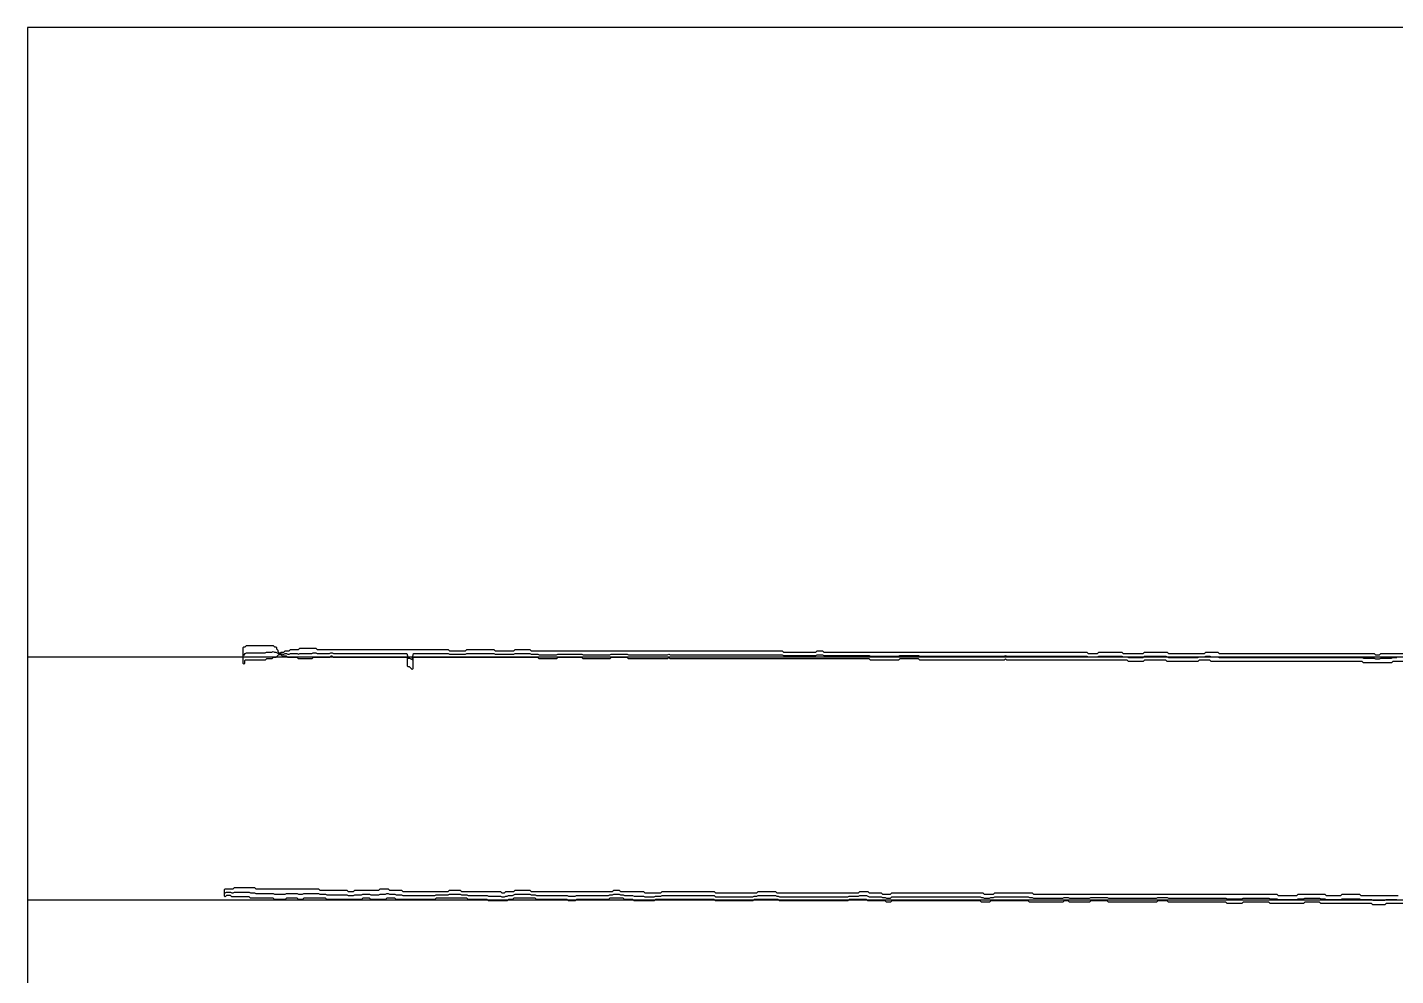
# Model space of a CAD drawing. Extents: x 0 to 57.2, y 0 to 39.6.
# Drawn here: x 0 to 28.58, y 19.8 to 39.6 of the extents above; entities that cross this region are included whole.
import ezdxf

# ---------------------------------------------------------------- set-up
doc = ezdxf.new("R2010")
doc.units = 13
for name, color, linetype in [('DESIGN_SCAN_PATH', 5, 'Continuous'), ('SEM_FRAME', 8, 'Continuous'), ('SEM_OBSERVED_CENTERLINES', 3, 'Continuous'), ('SEM_OBSERVED_CONTOURS', 2, 'Continuous')]:
    doc.layers.add(name, color=color, linetype=linetype)

msp = doc.modelspace()

# ---------------------------------------------------------------- linework, layer by layer
at = {"layer": 'DESIGN_SCAN_PATH'}
for points in [[(0, 26.45868), (50, 26.45868)], [(50, 21.37906), (0, 21.37906)]]:
    msp.add_lwpolyline(points, dxfattribs=at)
at = {"layer": 'SEM_FRAME'}
msp.add_lwpolyline([(0, 0), (57.15968, 0), (57.15968, 39.60429), (0, 39.60429)], close=True, dxfattribs=at)
at = {"layer": 'SEM_OBSERVED_CENTERLINES'}
for points in [[(4.52142, 26.48659), (4.54933, 26.528455), (4.57724, 26.54241), (4.60515, 26.54241), (4.63306, 26.54241), (4.66097, 26.54241), (4.68888, 26.54241), (4.71679, 26.54241), (4.7447, 26.54241), (4.77261, 26.54241), (4.80052, 26.54241), (4.82843, 26.54241), (4.85634, 26.54241), (4.88425, 26.54241), (4.91216, 26.54241), (4.94007, 26.54241), (4.96798, 26.54241), (4.99589, 26.556365), (5.0238, 26.556365), (5.05171, 26.556365), (5.07962, 26.556365), (5.10753, 26.556365), (5.13544, 26.57032), (5.16335, 26.556365), (5.19126, 26.556365), (5.21917, 26.54241), (5.24708, 26.528455), (5.27499, 26.5145), (5.3029, 26.528455), (5.33081, 26.5145), (5.35872, 26.5145), (5.38663, 26.528455), (5.41454, 26.528455), (5.44245, 26.5145), (5.47036, 26.5145), (5.49827, 26.528455), (5.52618, 26.528455), (5.55409, 26.528455), (5.582, 26.528455), (5.60991, 26.528455), (5.63782, 26.528455), (5.66573, 26.5145), (5.69364, 26.528455), (5.72155, 26.528455), (5.74946, 26.528455), (5.77737, 26.528455), (5.80528, 26.528455), (5.83319, 26.528455), (5.8611, 26.528455), (5.88901, 26.528455), (5.91692, 26.528455), (5.94483, 26.528455), (5.97274, 26.54241), (6.00065, 26.54241), (6.02856, 26.54241), (6.05647, 26.528455), (6.08438, 26.528455), (6.11229, 26.528455), (6.1402, 26.528455), (6.16811, 26.528455), (6.19602, 26.528455), (6.22393, 26.528455), (6.25184, 26.528455), (6.27975, 26.528455), (6.30766, 26.528455), (6.33557, 26.54241), (6.36348, 26.54241), (6.39139, 26.528455), (6.4193, 26.528455), (6.44721, 26.528455), (6.47512, 26.528455), (6.50303, 26.528455), (6.53094, 26.528455), (6.55885, 26.528455), (6.58676, 26.528455), (6.61467, 26.528455), (6.64258, 26.528455), (6.67049, 26.528455), (6.6984, 26.528455), (6.72631, 26.528455), (6.75422, 26.528455), (6.78213, 26.528455), (6.81004, 26.528455), (6.83795, 26.528455), (6.86586, 26.528455), (6.89377, 26.528455), (6.92168, 26.528455), (6.94959, 26.528455), (6.9775, 26.528455), (7.00541, 26.528455), (7.03332, 26.528455), (7.06123, 26.528455), (7.08914, 26.528455), (7.11705, 26.528455), (7.14496, 26.528455), (7.17287, 26.528455), (7.20078, 26.528455), (7.22869, 26.528455), (7.2566, 26.528455), (7.28451, 26.528455), (7.31242, 26.528455), (7.34033, 26.528455), (7.36824, 26.528455), (7.39615, 26.528455), (7.42406, 26.528455), (7.45197, 26.528455), (7.47988, 26.528455), (7.50779, 26.528455), (7.5357, 26.528455), (7.56361, 26.528455), (7.59152, 26.528455), (7.61943, 26.528455), (7.64734, 26.528455), (7.67525, 26.528455), (7.70316, 26.528455), (7.73107, 26.528455), (7.75898, 26.528455), (7.78689, 26.528455), (7.8148, 26.528455), (7.84271, 26.528455), (7.87062, 26.528455), (7.89853, 26.528455), (7.92644, 26.528455), (7.95435, 26.43077), (7.98226, 26.43077), (8.01017, 26.416815), (8.03808, 26.40286), (8.06599, 26.528455), (8.0939, 26.528455), (8.12181, 26.528455), (8.14972, 26.528455), (8.17763, 26.528455), (8.20554, 26.528455), (8.23345, 26.528455), (8.26136, 26.528455), (8.28927, 26.528455), (8.31718, 26.528455), (8.34509, 26.528455), (8.373, 26.528455), (8.40091, 26.528455), (8.42882, 26.528455), (8.45673, 26.528455), (8.48464, 26.528455), (8.51255, 26.528455), (8.54046, 26.528455), (8.56837, 26.528455), (8.59628, 26.528455), (8.62419, 26.528455), (8.6521, 26.528455), (8.68001, 26.528455), (8.70792, 26.528455), (8.73583, 26.528455), (8.76374, 26.528455), (8.79165, 26.528455), (8.81956, 26.5145), (8.84747, 26.5145), (8.87538, 26.5145), (8.90329, 26.5145), (8.9312, 26.5145), (8.95911, 26.5145), (8.98702, 26.5145), (9.01493, 26.5145), (9.04284, 26.5145), (9.07075, 26.5145), (9.09866, 26.5145), (9.12657, 26.5145), (9.15448, 26.5145), (9.18239, 26.528455), (9.2103, 26.528455), (9.23821, 26.528455), (9.26612, 26.528455), (9.29403, 26.528455), (9.32194, 26.528455), (9.34985, 26.528455), (9.37776, 26.528455), (9.40567, 26.528455), (9.43358, 26.528455), (9.46149, 26.528455), (9.4894, 26.528455), (9.51731, 26.528455), (9.54522, 26.528455), (9.57313, 26.528455), (9.60104, 26.528455), (9.62895, 26.528455), (9.65686, 26.528455), (9.68477, 26.528455), (9.71268, 26.528455), (9.74059, 26.528455), (9.7685, 26.5145), (9.79641, 26.5145), (9.82432, 26.5145), (9.85223, 26.5145), (9.88014, 26.5145), (9.90805, 26.5145), (9.93596, 26.5145), (9.96387, 26.5145), (9.99178, 26.5145), (10.01969, 26.5145), (10.0476, 26.5145), (10.07551, 26.5145), (10.10342, 26.5145), (10.13133, 26.5145), (10.15924, 26.5145), (10.18715, 26.528455), (10.21506, 26.528455), (10.24297, 26.528455), (10.27088, 26.528455), (10.29879, 26.528455), (10.3267, 26.528455), (10.35461, 26.528455), (10.38252, 26.528455), (10.41043, 26.528455), (10.43834, 26.528455), (10.46625, 26.528455), (10.49416, 26.528455), (10.52207, 26.5145), (10.54998, 26.5145), (10.57789, 26.5145), (10.6058, 26.5145), (10.63371, 26.5145), (10.66162, 26.5145), (10.68953, 26.500545), (10.71744, 26.500545), (10.74535, 26.500545), (10.77326, 26.500545), (10.80117, 26.500545), (10.82908, 26.500545), (10.85699, 26.500545), (10.8849, 26.500545), (10.91281, 26.500545), (10.94072, 26.500545), (10.96863, 26.500545), (10.99654, 26.500545), (11.02445, 26.500545), (11.05236, 26.500545), (11.08027, 26.5145), (11.10818, 26.5145), (11.13609, 26.5145), (11.164, 26.5145), (11.19191, 26.5145), (11.21982, 26.5145), (11.24773, 26.5145), (11.27564, 26.5145), (11.30355, 26.5145), (11.33146, 26.5145), (11.35937, 26.5145), (11.38728, 26.5145), (11.41519, 26.5145), (11.4431, 26.5145), (11.47101, 26.5145), (11.49892, 26.5145), (11.52683, 26.5145), (11.55474, 26.5145), (11.58265, 26.5145), (11.61056, 26.500545), (11.63847, 26.500545), (11.66638, 26.500545), (11.69429, 26.500545), (11.7222, 26.500545), (11.75011, 26.500545), (11.77802, 26.500545), (11.80593, 26.500545), (11.83384, 26.500545), (11.86175, 26.500545), (11.88966, 26.500545), (11.91757, 26.500545), (11.94548, 26.500545), (11.97339, 26.500545), (12.0013, 26.500545), (12.02921, 26.500545), (12.05712, 26.500545), (12.08503, 26.500545), (12.11294, 26.500545), (12.14085, 26.500545), (12.16876, 26.500545), (12.19667, 26.5145), (12.22458, 26.5145), (12.25249, 26.5145), (12.2804, 26.5145), (12.30831, 26.5145), (12.33622, 26.5145), (12.36413, 26.5145), (12.39204, 26.5145), (12.41995, 26.5145), (12.44786, 26.5145), (12.47577, 26.5145), (12.50368, 26.5145), (12.53159, 26.5145), (12.5595, 26.500545), (12.58741, 26.500545), (12.61532, 26.500545), (12.64323, 26.500545), (12.67114, 26.500545), (12.69905, 26.500545), (12.72696, 26.500545), (12.75487, 26.500545), (12.78278, 26.500545), (12.81069, 26.500545), (12.8386, 26.500545), (12.86651, 26.500545), (12.89442, 26.500545), (12.92233, 26.500545), (12.95024, 26.500545), (12.97815, 26.500545), (13.00606, 26.500545), (13.03397, 26.500545), (13.06188, 26.500545), (13.08979, 26.500545), (13.1177, 26.500545), (13.14561, 26.500545), (13.17352, 26.500545), (13.20143, 26.500545), (13.22934, 26.500545), (13.25725, 26.500545), (13.28516, 26.500545), (13.31307, 26.500545), (13.34098, 26.500545), (13.36889, 26.500545), (13.3968, 26.5145), (13.42471, 26.500545), (13.45262, 26.500545), (13.48053, 26.500545), (13.50844, 26.500545), (13.53635, 26.500545), (13.56426, 26.500545), (13.59217, 26.500545), (13.62008, 26.500545), (13.64799, 26.500545), (13.6759, 26.500545), (13.70381, 26.500545), (13.73172, 26.500545), (13.75963, 26.500545), (13.78754, 26.500545), (13.81545, 26.500545), (13.84336, 26.500545), (13.87127, 26.500545), (13.89918, 26.500545), (13.92709, 26.500545), (13.955, 26.500545), (13.98291, 26.500545), (14.01082, 26.500545), (14.03873, 26.500545), (14.06664, 26.500545), (14.09455, 26.500545), (14.12246, 26.500545), (14.15037, 26.500545), (14.17828, 26.500545), (14.20619, 26.500545), (14.2341, 26.500545), (14.26201, 26.500545), (14.28992, 26.500545), (14.31783, 26.500545), (14.34574, 26.500545), (14.37365, 26.500545), (14.40156, 26.500545), (14.42947, 26.500545), (14.45738, 26.500545), (14.48529, 26.500545), (14.5132, 26.500545), (14.54111, 26.500545), (14.56902, 26.500545), (14.59693, 26.500545), (14.62484, 26.500545), (14.65275, 26.500545), (14.68066, 26.500545), (14.70857, 26.500545), (14.73648, 26.500545), (14.76439, 26.500545), (14.7923, 26.500545), (14.82021, 26.500545), (14.84812, 26.500545), (14.87603, 26.500545), (14.90394, 26.500545), (14.93185, 26.500545), (14.95976, 26.500545), (14.98767, 26.500545), (15.01558, 26.500545), (15.04349, 26.500545), (15.0714, 26.500545), (15.09931, 26.500545), (15.12722, 26.500545), (15.15513, 26.500545), (15.18304, 26.500545), (15.21095, 26.500545), (15.23886, 26.500545), (15.26677, 26.500545), (15.29468, 26.500545), (15.32259, 26.500545), (15.3505, 26.500545), (15.37841, 26.500545), (15.40632, 26.500545), (15.43423, 26.500545), (15.46214, 26.500545), (15.49005, 26.500545), (15.51796, 26.500545), (15.54587, 26.500545), (15.57378, 26.500545), (15.60169, 26.500545), (15.6296, 26.500545), (15.65751, 26.500545), (15.68542, 26.500545), (15.71333, 26.500545), (15.74124, 26.500545), (15.76915, 26.500545), (15.79706, 26.48659), (15.82497, 26.48659), (15.85288, 26.48659), (15.88079, 26.48659), (15.9087, 26.48659), (15.93661, 26.48659), (15.96452, 26.48659), (15.99243, 26.48659), (16.02034, 26.48659), (16.04825, 26.48659), (16.07616, 26.48659), (16.10407, 26.48659), (16.13198, 26.48659), (16.15989, 26.48659), (16.1878, 26.48659), (16.21571, 26.48659), (16.24362, 26.48659), (16.27153, 26.48659), (16.29944, 26.48659), (16.32735, 26.48659), (16.35526, 26.48659), (16.38317, 26.48659), (16.41108, 26.48659), (16.43899, 26.48659), (16.4669, 26.48659), (16.49481, 26.500545), (16.52272, 26.500545), (16.55063, 26.500545), (16.57854, 26.500545), (16.60645, 26.500545), (16.63436, 26.48659), (16.66227, 26.48659), (16.69018, 26.48659), (16.71809, 26.48659), (16.746, 26.48659), (16.77391, 26.48659), (16.80182, 26.48659), (16.82973, 26.48659), (16.85764, 26.48659), (16.88555, 26.48659), (16.91346, 26.48659), (16.94137, 26.48659), (16.96928, 26.48659), (16.99719, 26.48659), (17.0251, 26.48659), (17.05301, 26.48659), (17.08092, 26.48659), (17.10883, 26.48659), (17.13674, 26.48659), (17.16465, 26.48659), (17.19256, 26.48659), (17.22047, 26.48659), (17.24838, 26.48659), (17.27629, 26.48659), (17.3042, 26.48659), (17.33211, 26.48659), (17.36002, 26.48659), (17.38793, 26.48659), (17.41584, 26.48659), (17.44375, 26.48659), (17.47166, 26.48659), (17.49957, 26.48659), (17.52748, 26.48659), (17.55539, 26.48659), (17.5833, 26.48659), (17.61121, 26.472635), (17.63912, 26.472635), (17.66703, 26.472635), (17.69494, 26.472635), (17.72285, 26.472635), (17.75076, 26.472635), (17.77867, 26.472635), (17.80658, 26.472635), (17.83449, 26.472635), (17.8624, 26.472635), (17.89031, 26.472635), (17.91822, 26.472635), (17.94613, 26.472635), (17.97404, 26.472635), (18.00195, 26.472635), (18.02986, 26.472635), (18.05777, 26.472635), (18.08568, 26.472635), (18.11359, 26.472635), (18.1415, 26.472635), (18.16941, 26.472635), (18.19732, 26.472635), (18.22523, 26.48659), (18.25314, 26.48659), (18.28105, 26.48659), (18.30896, 26.48659), (18.33687, 26.48659), (18.36478, 26.48659), (18.39269, 26.48659), (18.4206, 26.48659), (18.44851, 26.48659), (18.47642, 26.48659), (18.50433, 26.48659), (18.53224, 26.48659), (18.56015, 26.48659), (18.58806, 26.48659), (18.61597, 26.48659), (18.64388, 26.472635), (18.67179, 26.472635), (18.6997, 26.472635), (18.72761, 26.472635), (18.75552, 26.472635), (18.78343, 26.472635), (18.81134, 26.472635), (18.83925, 26.472635), (18.86716, 26.472635), (18.89507, 26.472635), (18.92298, 26.472635), (18.95089, 26.472635), (18.9788, 26.472635), (19.00671, 26.472635), (19.03462, 26.472635), (19.06253, 26.472635), (19.09044, 26.472635), (19.11835, 26.472635), (19.14626, 26.472635), (19.17417, 26.472635), (19.20208, 26.472635), (19.22999, 26.472635), (19.2579, 26.472635), (19.28581, 26.472635), (19.31372, 26.472635), (19.34163, 26.472635), (19.36954, 26.472635), (19.39745, 26.472635), (19.42536, 26.472635), (19.45327, 26.472635), (19.48118, 26.472635), (19.50909, 26.472635), (19.537, 26.472635), (19.56491, 26.472635), (19.59282, 26.472635), (19.62073, 26.472635), (19.64864, 26.472635), (19.67655, 26.472635), (19.70446, 26.472635), (19.73237, 26.472635), (19.76028, 26.472635), (19.78819, 26.472635), (19.8161, 26.472635), (19.84401, 26.472635), (19.87192, 26.472635), (19.89983, 26.472635), (19.92774, 26.472635), (19.95565, 26.472635), (19.98356, 26.472635), (20.01147, 26.472635), (20.03938, 26.472635), (20.06729, 26.472635), (20.0952, 26.472635), (20.12311, 26.472635), (20.15102, 26.472635), (20.17893, 26.472635), (20.20684, 26.472635), (20.23475, 26.472635), (20.26266, 26.472635), (20.29057, 26.472635), (20.31848, 26.472635), (20.34639, 26.472635), (20.3743, 26.472635), (20.40221, 26.472635), (20.43012, 26.48659), (20.45803, 26.472635), (20.48594, 26.472635), (20.51385, 26.472635), (20.54176, 26.472635), (20.56967, 26.472635), (20.59758, 26.472635), (20.62549, 26.472635), (20.6534, 26.472635), (20.68131, 26.472635), (20.70922, 26.472635), (20.73713, 26.472635), (20.76504, 26.472635), (20.79295, 26.472635), (20.82086, 26.472635), (20.84877, 26.472635), (20.87668, 26.472635), (20.90459, 26.472635), (20.9325, 26.472635), (20.96041, 26.472635), (20.98832, 26.472635), (21.01623, 26.472635), (21.04414, 26.472635), (21.07205, 26.472635), (21.09996, 26.472635), (21.12787, 26.472635), (21.15578, 26.472635), (21.18369, 26.472635), (21.2116, 26.472635), (21.23951, 26.472635), (21.26742, 26.472635), (21.29533, 26.472635), (21.32324, 26.472635), (21.35115, 26.472635), (21.37906, 26.472635), (21.40697, 26.472635), (21.43488, 26.472635), (21.46279, 26.472635), (21.4907, 26.472635), (21.51861, 26.472635), (21.54652, 26.472635), (21.57443, 26.472635), (21.60234, 26.472635), (21.63025, 26.472635), (21.65816, 26.472635), (21.68607, 26.472635), (21.71398, 26.472635), (21.74189, 26.472635), (21.7698, 26.472635), (21.79771, 26.472635), (21.82562, 26.472635), (21.85353, 26.472635), (21.88144, 26.472635), (21.90935, 26.472635), (21.93726, 26.472635), (21.96517, 26.472635), (21.99308, 26.472635), (22.02099, 26.472635), (22.0489, 26.472635), (22.07681, 26.472635), (22.10472, 26.472635), (22.13263, 26.472635), (22.16054, 26.45868), (22.18845, 26.45868), (22.21636, 26.45868), (22.24427, 26.45868), (22.27218, 26.45868), (22.30009, 26.45868), (22.328, 26.45868), (22.35591, 26.45868), (22.38382, 26.472635), (22.41173, 26.472635), (22.43964, 26.472635), (22.46755, 26.472635), (22.49546, 26.472635), (22.52337, 26.472635), (22.55128, 26.472635), (22.57919, 26.472635), (22.6071, 26.472635), (22.63501, 26.472635), (22.66292, 26.472635), (22.69083, 26.472635), (22.71874, 26.472635), (22.74665, 26.472635), (22.77456, 26.472635), (22.80247, 26.472635), (22.83038, 26.472635), (22.85829, 26.472635), (22.8862, 26.45868), (22.91411, 26.45868), (22.94202, 26.45868), (22.96993, 26.45868), (22.99784, 26.444725), (23.02575, 26.444725), (23.05366, 26.444725), (23.08157, 26.444725), (23.10948, 26.444725), (23.13739, 26.444725), (23.1653, 26.444725), (23.19321, 26.444725), (23.22112, 26.444725), (23.24903, 26.444725), (23.27694, 26.444725), (23.30485, 26.444725), (23.33276, 26.472635), (23.36067, 26.472635), (23.38858, 26.472635), (23.41649, 26.472635), (23.4444, 26.472635), (23.47231, 26.472635), (23.50022, 26.472635), (23.52813, 26.472635), (23.55604, 26.472635), (23.58395, 26.472635), (23.61186, 26.472635), (23.63977, 26.472635), (23.66768, 26.472635), (23.69559, 26.472635), (23.7235, 26.472635), (23.75141, 26.472635), (23.77932, 26.472635), (23.80723, 26.45868), (23.83514, 26.444725), (23.86305, 26.444725), (23.89096, 26.444725), (23.91887, 26.444725), (23.94678, 26.444725), (23.97469, 26.444725), (24.0026, 26.444725), (24.03051, 26.444725), (24.05842, 26.444725), (24.08633, 26.444725), (24.11424, 26.444725), (24.14215, 26.444725), (24.17006, 26.444725), (24.19797, 26.444725), (24.22588, 26.444725), (24.25379, 26.444725), (24.2817, 26.444725), (24.30961, 26.444725), (24.33752, 26.444725), (24.36543, 26.444725), (24.39334, 26.444725), (24.42125, 26.444725), (24.44916, 26.444725), (24.47707, 26.45868), (24.50498, 26.45868), (24.53289, 26.45868), (24.5608, 26.45868), (24.58871, 26.45868), (24.61662, 26.472635), (24.64453, 26.472635), (24.67244, 26.472635), (24.70035, 26.472635), (24.72826, 26.45868), (24.75617, 26.45868), (24.78408, 26.45868), (24.81199, 26.45868), (24.8399, 26.45868), (24.86781, 26.45868), (24.89572, 26.444725), (24.92363, 26.444725), (24.95154, 26.444725), (24.97945, 26.444725), (25.00736, 26.444725), (25.03527, 26.444725), (25.06318, 26.444725), (25.09109, 26.444725), (25.119, 26.444725), (25.14691, 26.444725), (25.17482, 26.444725), (25.20273, 26.444725), (25.23064, 26.444725), (25.25855, 26.444725), (25.28646, 26.444725), (25.31437, 26.444725), (25.34228, 26.444725), (25.37019, 26.444725), (25.3981, 26.444725), (25.42601, 26.444725), (25.45392, 26.444725), (25.48183, 26.444725), (25.50974, 26.444725), (25.53765, 26.444725), (25.56556, 26.444725), (25.59347, 26.444725), (25.62138, 26.444725), (25.64929, 26.444725), (25.6772, 26.444725), (25.70511, 26.444725), (25.73302, 26.444725), (25.76093, 26.444725), (25.78884, 26.444725), (25.81675, 26.444725), (25.84466, 26.444725), (25.87257, 26.444725), (25.90048, 26.444725), (25.92839, 26.444725), (25.9563, 26.444725), (25.98421, 26.444725), (26.01212, 26.444725), (26.04003, 26.444725), (26.06794, 26.444725), (26.09585, 26.444725), (26.12376, 26.444725), (26.15167, 26.444725), (26.17958, 26.444725), (26.20749, 26.444725), (26.2354, 26.444725), (26.26331, 26.444725), (26.29122, 26.444725), (26.31913, 26.444725), (26.34704, 26.444725), (26.37495, 26.444725), (26.40286, 26.444725), (26.43077, 26.444725), (26.45868, 26.444725), (26.48659, 26.444725), (26.5145, 26.444725), (26.54241, 26.444725), (26.57032, 26.444725), (26.59823, 26.444725), (26.62614, 26.444725), (26.65405, 26.444725), (26.68196, 26.444725), (26.70987, 26.444725), (26.73778, 26.444725), (26.76569, 26.444725), (26.7936, 26.444725), (26.82151, 26.444725), (26.84942, 26.444725), (26.87733, 26.444725), (26.90524, 26.444725), (26.93315, 26.444725), (26.96106, 26.444725), (26.98897, 26.444725), (27.01688, 26.444725), (27.04479, 26.444725), (27.0727, 26.444725), (27.10061, 26.444725), (27.12852, 26.444725), (27.15643, 26.444725), (27.18434, 26.444725), (27.21225, 26.444725), (27.24016, 26.444725), (27.26807, 26.444725), (27.29598, 26.444725), (27.32389, 26.444725), (27.3518, 26.444725), (27.37971, 26.444725), (27.40762, 26.444725), (27.43553, 26.444725), (27.46344, 26.444725), (27.49135, 26.444725), (27.51926, 26.444725), (27.54717, 26.444725), (27.57508, 26.444725), (27.60299, 26.444725), (27.6309, 26.444725), (27.65881, 26.444725), (27.68672, 26.444725), (27.71463, 26.444725), (27.74254, 26.444725), (27.77045, 26.444725), (27.79836, 26.444725), (27.82627, 26.444725), (27.85418, 26.444725), (27.88209, 26.444725), (27.91, 26.43077), (27.93791, 26.43077), (27.96582, 26.43077), (27.99373, 26.43077), (28.02164, 26.43077), (28.04955, 26.43077), (28.07746, 26.43077), (28.10537, 26.43077), (28.13328, 26.43077), (28.16119, 26.416815), (28.1891, 26.416815), (28.21701, 26.416815), (28.24492, 26.416815), (28.27283, 26.43077), (28.30074, 26.43077), (28.32865, 26.43077), (28.35656, 26.43077), (28.38447, 26.43077), (28.41238, 26.43077), (28.44029, 26.43077), (28.4682, 26.43077), (28.49611, 26.43077), (28.52402, 26.444725), (28.55193, 26.444725), (28.57984, 26.444725), (28.60775, 26.444725)], [(4.13068, 21.532565), (4.15859, 21.54652), (4.1865, 21.54652), (4.21441, 21.54652), (4.24232, 21.54652), (4.27023, 21.532565), (4.29814, 21.532565), (4.32605, 21.54652), (4.35396, 21.54652), (4.38187, 21.54652), (4.40978, 21.54652), (4.43769, 21.54652), (4.4656, 21.54652), (4.49351, 21.54652), (4.52142, 21.54652), (4.54933, 21.54652), (4.57724, 21.54652), (4.60515, 21.54652), (4.63306, 21.54652), (4.66097, 21.532565), (4.68888, 21.532565), (4.71679, 21.532565), (4.7447, 21.532565), (4.77261, 21.51861), (4.80052, 21.51861), (4.82843, 21.51861), (4.85634, 21.51861), (4.88425, 21.51861), (4.91216, 21.51861), (4.94007, 21.51861), (4.96798, 21.51861), (4.99589, 21.51861), (5.0238, 21.51861), (5.05171, 21.51861), (5.07962, 21.51861), (5.10753, 21.51861), (5.13544, 21.51861), (5.16335, 21.504655), (5.19126, 21.504655), (5.21917, 21.504655), (5.24708, 21.504655), (5.27499, 21.504655), (5.3029, 21.504655), (5.33081, 21.504655), (5.35872, 21.504655), (5.38663, 21.504655), (5.41454, 21.51861), (5.44245, 21.51861), (5.47036, 21.51861), (5.49827, 21.51861), (5.52618, 21.51861), (5.55409, 21.51861), (5.582, 21.51861), (5.60991, 21.51861), (5.63782, 21.51861), (5.66573, 21.504655), (5.69364, 21.504655), (5.72155, 21.504655), (5.74946, 21.504655), (5.77737, 21.51861), (5.80528, 21.51861), (5.83319, 21.51861), (5.8611, 21.51861), (5.88901, 21.51861), (5.91692, 21.51861), (5.94483, 21.51861), (5.97274, 21.51861), (6.00065, 21.51861), (6.02856, 21.51861), (6.05647, 21.51861), (6.08438, 21.51861), (6.11229, 21.504655), (6.1402, 21.504655), (6.16811, 21.504655), (6.19602, 21.504655), (6.22393, 21.504655), (6.25184, 21.4907), (6.27975, 21.4907), (6.30766, 21.4907), (6.33557, 21.4907), (6.36348, 21.4907), (6.39139, 21.4907), (6.4193, 21.4907), (6.44721, 21.4907), (6.47512, 21.4907), (6.50303, 21.4907), (6.53094, 21.4907), (6.55885, 21.4907), (6.58676, 21.4907), (6.61467, 21.4907), (6.64258, 21.4907), (6.67049, 21.4907), (6.6984, 21.476745), (6.72631, 21.476745), (6.75422, 21.476745), (6.78213, 21.476745), (6.81004, 21.476745), (6.83795, 21.4907), (6.86586, 21.4907), (6.89377, 21.4907), (6.92168, 21.4907), (6.94959, 21.4907), (6.9775, 21.4907), (7.00541, 21.504655), (7.03332, 21.504655), (7.06123, 21.504655), (7.08914, 21.504655), (7.11705, 21.504655), (7.14496, 21.504655), (7.17287, 21.4907), (7.20078, 21.4907), (7.22869, 21.4907), (7.2566, 21.4907), (7.28451, 21.4907), (7.31242, 21.4907), (7.34033, 21.4907), (7.36824, 21.504655), (7.39615, 21.504655), (7.42406, 21.504655), (7.45197, 21.504655), (7.47988, 21.504655), (7.50779, 21.51861), (7.5357, 21.51861), (7.56361, 21.504655), (7.59152, 21.504655), (7.61943, 21.504655), (7.64734, 21.504655), (7.67525, 21.504655), (7.70316, 21.4907), (7.73107, 21.4907), (7.75898, 21.4907), (7.78689, 21.4907), (7.8148, 21.4907), (7.84271, 21.476745), (7.87062, 21.476745), (7.89853, 21.476745), (7.92644, 21.476745), (7.95435, 21.476745), (7.98226, 21.476745), (8.01017, 21.476745), (8.03808, 21.476745), (8.06599, 21.476745), (8.0939, 21.476745), (8.12181, 21.476745), (8.14972, 21.476745), (8.17763, 21.476745), (8.20554, 21.476745), (8.23345, 21.476745), (8.26136, 21.476745), (8.28927, 21.476745), (8.31718, 21.476745), (8.34509, 21.476745), (8.373, 21.476745), (8.40091, 21.476745), (8.42882, 21.476745), (8.45673, 21.476745), (8.48464, 21.476745), (8.51255, 21.476745), (8.54046, 21.4907), (8.56837, 21.4907), (8.59628, 21.4907), (8.62419, 21.4907), (8.6521, 21.4907), (8.68001, 21.4907), (8.70792, 21.4907), (8.73583, 21.4907), (8.76374, 21.4907), (8.79165, 21.4907), (8.81956, 21.504655), (8.84747, 21.504655), (8.87538, 21.504655), (8.90329, 21.504655), (8.9312, 21.504655), (8.95911, 21.504655), (8.98702, 21.504655), (9.01493, 21.504655), (9.04284, 21.504655), (9.07075, 21.4907), (9.09866, 21.4907), (9.12657, 21.4907), (9.15448, 21.4907), (9.18239, 21.4907), (9.2103, 21.476745), (9.23821, 21.476745), (9.26612, 21.476745), (9.29403, 21.476745), (9.32194, 21.476745), (9.34985, 21.476745), (9.37776, 21.476745), (9.40567, 21.476745), (9.43358, 21.476745), (9.46149, 21.476745), (9.4894, 21.476745), (9.51731, 21.476745), (9.54522, 21.476745), (9.57313, 21.476745), (9.60104, 21.476745), (9.62895, 21.46279), (9.65686, 21.46279), (9.68477, 21.46279), (9.71268, 21.46279), (9.74059, 21.46279), (9.7685, 21.46279), (9.79641, 21.46279), (9.82432, 21.46279), (9.85223, 21.46279), (9.88014, 21.46279), (9.90805, 21.448835), (9.93596, 21.448835), (9.96387, 21.448835), (9.99178, 21.46279), (10.01969, 21.46279), (10.0476, 21.476745), (10.07551, 21.476745), (10.10342, 21.476745), (10.13133, 21.476745), (10.15924, 21.4907), (10.18715, 21.504655), (10.21506, 21.504655), (10.24297, 21.504655), (10.27088, 21.504655), (10.29879, 21.504655), (10.3267, 21.504655), (10.35461, 21.504655), (10.38252, 21.504655), (10.41043, 21.504655), (10.43834, 21.504655), (10.46625, 21.504655), (10.49416, 21.504655), (10.52207, 21.4907), (10.54998, 21.4907), (10.57789, 21.4907), (10.6058, 21.4907), (10.63371, 21.476745), (10.66162, 21.476745), (10.68953, 21.476745), (10.71744, 21.476745), (10.74535, 21.476745), (10.77326, 21.476745), (10.80117, 21.476745), (10.82908, 21.476745), (10.85699, 21.476745), (10.8849, 21.476745), (10.91281, 21.476745), (10.94072, 21.476745), (10.96863, 21.476745), (10.99654, 21.476745), (11.02445, 21.476745), (11.05236, 21.476745), (11.08027, 21.476745), (11.10818, 21.476745), (11.13609, 21.476745), (11.164, 21.476745), (11.19191, 21.476745), (11.21982, 21.476745), (11.24773, 21.476745), (11.27564, 21.476745), (11.30355, 21.46279), (11.33146, 21.46279), (11.35937, 21.46279), (11.38728, 21.46279), (11.41519, 21.46279), (11.4431, 21.46279), (11.47101, 21.476745), (11.49892, 21.476745), (11.52683, 21.476745), (11.55474, 21.476745), (11.58265, 21.476745), (11.61056, 21.476745), (11.63847, 21.476745), (11.66638, 21.476745), (11.69429, 21.476745), (11.7222, 21.476745), (11.75011, 21.476745), (11.77802, 21.476745), (11.80593, 21.476745), (11.83384, 21.476745), (11.86175, 21.476745), (11.88966, 21.476745), (11.91757, 21.476745), (11.94548, 21.476745), (11.97339, 21.476745), (12.0013, 21.476745), (12.02921, 21.476745), (12.05712, 21.476745), (12.08503, 21.476745), (12.11294, 21.476745), (12.14085, 21.476745), (12.16876, 21.4907), (12.19667, 21.4907), (12.22458, 21.4907), (12.25249, 21.504655), (12.2804, 21.504655), (12.30831, 21.504655), (12.33622, 21.504655), (12.36413, 21.504655), (12.39204, 21.4907), (12.41995, 21.4907), (12.44786, 21.4907), (12.47577, 21.476745), (12.50368, 21.476745), (12.53159, 21.476745), (12.5595, 21.476745), (12.58741, 21.476745), (12.61532, 21.476745), (12.64323, 21.476745), (12.67114, 21.46279), (12.69905, 21.46279), (12.72696, 21.46279), (12.75487, 21.46279), (12.78278, 21.46279), (12.81069, 21.46279), (12.8386, 21.46279), (12.86651, 21.46279), (12.89442, 21.448835), (12.92233, 21.448835), (12.95024, 21.448835), (12.97815, 21.448835), (13.00606, 21.448835), (13.03397, 21.448835), (13.06188, 21.448835), (13.08979, 21.448835), (13.1177, 21.46279), (13.14561, 21.46279), (13.17352, 21.46279), (13.20143, 21.46279), (13.22934, 21.46279), (13.25725, 21.476745), (13.28516, 21.476745), (13.31307, 21.476745), (13.34098, 21.476745), (13.36889, 21.476745), (13.3968, 21.476745), (13.42471, 21.476745), (13.45262, 21.476745), (13.48053, 21.476745), (13.50844, 21.476745), (13.53635, 21.476745), (13.56426, 21.476745), (13.59217, 21.476745), (13.62008, 21.476745), (13.64799, 21.476745), (13.6759, 21.476745), (13.70381, 21.476745), (13.73172, 21.476745), (13.75963, 21.476745), (13.78754, 21.476745), (13.81545, 21.476745), (13.84336, 21.476745), (13.87127, 21.476745), (13.89918, 21.476745), (13.92709, 21.476745), (13.955, 21.476745), (13.98291, 21.476745), (14.01082, 21.476745), (14.03873, 21.476745), (14.06664, 21.476745), (14.09455, 21.476745), (14.12246, 21.476745), (14.15037, 21.476745), (14.17828, 21.476745), (14.20619, 21.476745), (14.2341, 21.476745), (14.26201, 21.476745), (14.28992, 21.476745), (14.31783, 21.476745), (14.34574, 21.476745), (14.37365, 21.448835), (14.40156, 21.448835), (14.42947, 21.448835), (14.45738, 21.448835), (14.48529, 21.448835), (14.5132, 21.448835), (14.54111, 21.448835), (14.56902, 21.448835), (14.59693, 21.448835), (14.62484, 21.448835), (14.65275, 21.448835), (14.68066, 21.448835), (14.70857, 21.448835), (14.73648, 21.448835), (14.76439, 21.448835), (14.7923, 21.448835), (14.82021, 21.448835), (14.84812, 21.448835), (14.87603, 21.448835), (14.90394, 21.448835), (14.93185, 21.448835), (14.95976, 21.448835), (14.98767, 21.448835), (15.01558, 21.448835), (15.04349, 21.448835), (15.0714, 21.448835), (15.09931, 21.448835), (15.12722, 21.448835), (15.15513, 21.448835), (15.18304, 21.46279), (15.21095, 21.46279), (15.23886, 21.46279), (15.26677, 21.476745), (15.29468, 21.476745), (15.32259, 21.476745), (15.3505, 21.476745), (15.37841, 21.476745), (15.40632, 21.476745), (15.43423, 21.476745), (15.46214, 21.476745), (15.49005, 21.476745), (15.51796, 21.476745), (15.54587, 21.476745), (15.57378, 21.476745), (15.60169, 21.476745), (15.6296, 21.476745), (15.65751, 21.46279), (15.68542, 21.46279), (15.71333, 21.448835), (15.74124, 21.448835), (15.76915, 21.448835), (15.79706, 21.448835), (15.82497, 21.448835), (15.85288, 21.448835), (15.88079, 21.448835), (15.9087, 21.448835), (15.93661, 21.448835), (15.96452, 21.448835), (15.99243, 21.448835), (16.02034, 21.448835), (16.04825, 21.448835), (16.07616, 21.448835), (16.10407, 21.448835), (16.13198, 21.448835), (16.15989, 21.448835), (16.1878, 21.448835), (16.21571, 21.448835), (16.24362, 21.448835), (16.27153, 21.448835), (16.29944, 21.448835), (16.32735, 21.448835), (16.35526, 21.448835), (16.38317, 21.448835), (16.41108, 21.448835), (16.43899, 21.448835), (16.4669, 21.448835), (16.49481, 21.448835), (16.52272, 21.448835), (16.55063, 21.448835), (16.57854, 21.448835), (16.60645, 21.448835), (16.63436, 21.448835), (16.66227, 21.448835), (16.69018, 21.448835), (16.71809, 21.448835), (16.746, 21.448835), (16.77391, 21.448835), (16.80182, 21.448835), (16.82973, 21.448835), (16.85764, 21.448835), (16.88555, 21.448835), (16.91346, 21.448835), (16.94137, 21.448835), (16.96928, 21.448835), (16.99719, 21.448835), (17.0251, 21.448835), (17.05301, 21.448835), (17.08092, 21.448835), (17.10883, 21.448835), (17.13674, 21.448835), (17.16465, 21.46279), (17.19256, 21.46279), (17.22047, 21.46279), (17.24838, 21.46279), (17.27629, 21.46279), (17.3042, 21.46279), (17.33211, 21.46279), (17.36002, 21.46279), (17.38793, 21.476745), (17.41584, 21.476745), (17.44375, 21.476745), (17.47166, 21.476745), (17.49957, 21.476745), (17.52748, 21.476745), (17.55539, 21.46279), (17.5833, 21.448835), (17.61121, 21.448835), (17.63912, 21.448835), (17.66703, 21.448835), (17.69494, 21.448835), (17.72285, 21.448835), (17.75076, 21.448835), (17.77867, 21.448835), (17.80658, 21.448835), (17.83449, 21.448835), (17.8624, 21.43488), (17.89031, 21.43488), (17.91822, 21.43488), (17.94613, 21.420925), (17.97404, 21.420925), (18.00195, 21.420925), (18.02986, 21.420925), (18.05777, 21.448835), (18.08568, 21.448835), (18.11359, 21.448835), (18.1415, 21.448835), (18.16941, 21.448835), (18.19732, 21.448835), (18.22523, 21.448835), (18.25314, 21.448835), (18.28105, 21.448835), (18.30896, 21.448835), (18.33687, 21.448835), (18.36478, 21.448835), (18.39269, 21.448835), (18.4206, 21.448835), (18.44851, 21.448835), (18.47642, 21.448835), (18.50433, 21.448835), (18.53224, 21.448835), (18.56015, 21.448835), (18.58806, 21.448835), (18.61597, 21.448835), (18.64388, 21.448835), (18.67179, 21.448835), (18.6997, 21.448835), (18.72761, 21.448835), (18.75552, 21.448835), (18.78343, 21.448835), (18.81134, 21.448835), (18.83925, 21.448835), (18.86716, 21.448835), (18.89507, 21.448835), (18.92298, 21.448835), (18.95089, 21.448835), (18.9788, 21.448835), (19.00671, 21.448835), (19.03462, 21.448835), (19.06253, 21.448835), (19.09044, 21.448835), (19.11835, 21.448835), (19.14626, 21.448835), (19.17417, 21.448835), (19.20208, 21.448835), (19.22999, 21.448835), (19.2579, 21.448835), (19.28581, 21.448835), (19.31372, 21.448835), (19.34163, 21.448835), (19.36954, 21.448835), (19.39745, 21.448835), (19.42536, 21.448835), (19.45327, 21.448835), (19.48118, 21.448835), (19.50909, 21.448835), (19.537, 21.448835), (19.56491, 21.448835), (19.59282, 21.448835), (19.62073, 21.448835), (19.64864, 21.448835), (19.67655, 21.448835), (19.70446, 21.448835), (19.73237, 21.448835), (19.76028, 21.448835), (19.78819, 21.448835), (19.8161, 21.448835), (19.84401, 21.448835), (19.87192, 21.448835), (19.89983, 21.448835), (19.92774, 21.43488), (19.95565, 21.43488), (19.98356, 21.420925), (20.01147, 21.420925), (20.03938, 21.420925), (20.06729, 21.420925), (20.0952, 21.420925), (20.12311, 21.43488), (20.15102, 21.43488), (20.17893, 21.43488), (20.20684, 21.448835), (20.23475, 21.448835), (20.26266, 21.448835), (20.29057, 21.448835), (20.31848, 21.448835), (20.34639, 21.448835), (20.3743, 21.448835), (20.40221, 21.448835), (20.43012, 21.448835), (20.45803, 21.448835), (20.48594, 21.448835), (20.51385, 21.448835), (20.54176, 21.448835), (20.56967, 21.448835), (20.59758, 21.448835), (20.62549, 21.448835), (20.6534, 21.448835), (20.68131, 21.448835), (20.70922, 21.448835), (20.73713, 21.448835), (20.76504, 21.448835), (20.79295, 21.448835), (20.82086, 21.448835), (20.84877, 21.448835), (20.87668, 21.448835), (20.90459, 21.448835), (20.9325, 21.43488), (20.96041, 21.43488), (20.98832, 21.43488), (21.01623, 21.420925), (21.04414, 21.420925), (21.07205, 21.420925), (21.09996, 21.420925), (21.12787, 21.420925), (21.15578, 21.420925), (21.18369, 21.420925), (21.2116, 21.420925), (21.23951, 21.420925), (21.26742, 21.420925), (21.29533, 21.420925), (21.32324, 21.420925), (21.35115, 21.420925), (21.37906, 21.420925), (21.40697, 21.420925), (21.43488, 21.420925), (21.46279, 21.420925), (21.4907, 21.420925), (21.51861, 21.420925), (21.54652, 21.420925), (21.57443, 21.420925), (21.60234, 21.420925), (21.63025, 21.420925), (21.65816, 21.43488), (21.68607, 21.43488), (21.71398, 21.43488), (21.74189, 21.43488), (21.7698, 21.420925), (21.79771, 21.420925), (21.82562, 21.420925), (21.85353, 21.420925), (21.88144, 21.420925), (21.90935, 21.420925), (21.93726, 21.420925), (21.96517, 21.420925), (21.99308, 21.420925), (22.02099, 21.420925), (22.0489, 21.420925), (22.07681, 21.420925), (22.10472, 21.420925), (22.13263, 21.420925), (22.16054, 21.420925), (22.18845, 21.420925), (22.21636, 21.43488), (22.24427, 21.43488), (22.27218, 21.43488), (22.30009, 21.43488), (22.328, 21.43488), (22.35591, 21.43488), (22.38382, 21.43488), (22.41173, 21.43488), (22.43964, 21.43488), (22.46755, 21.43488), (22.49546, 21.43488), (22.52337, 21.43488), (22.55128, 21.43488), (22.57919, 21.420925), (22.6071, 21.420925), (22.63501, 21.420925), (22.66292, 21.420925), (22.69083, 21.420925), (22.71874, 21.420925), (22.74665, 21.420925), (22.77456, 21.420925), (22.80247, 21.420925), (22.83038, 21.420925), (22.85829, 21.420925), (22.8862, 21.420925), (22.91411, 21.420925), (22.94202, 21.420925), (22.96993, 21.420925), (22.99784, 21.420925), (23.02575, 21.420925), (23.05366, 21.420925), (23.08157, 21.420925), (23.10948, 21.420925), (23.13739, 21.420925), (23.1653, 21.420925), (23.19321, 21.420925), (23.22112, 21.420925), (23.24903, 21.420925), (23.27694, 21.420925), (23.30485, 21.420925), (23.33276, 21.420925), (23.36067, 21.420925), (23.38858, 21.420925), (23.41649, 21.420925), (23.4444, 21.420925), (23.47231, 21.420925), (23.50022, 21.420925), (23.52813, 21.420925), (23.55604, 21.420925), (23.58395, 21.420925), (23.61186, 21.43488), (23.63977, 21.43488), (23.66768, 21.43488), (23.69559, 21.43488), (23.7235, 21.43488), (23.75141, 21.43488), (23.77932, 21.43488), (23.80723, 21.43488), (23.83514, 21.420925), (23.86305, 21.420925), (23.89096, 21.420925), (23.91887, 21.420925), (23.94678, 21.420925), (23.97469, 21.420925), (24.0026, 21.420925), (24.03051, 21.420925), (24.05842, 21.420925), (24.08633, 21.420925), (24.11424, 21.420925), (24.14215, 21.420925), (24.17006, 21.420925), (24.19797, 21.420925), (24.22588, 21.420925), (24.25379, 21.420925), (24.2817, 21.420925), (24.30961, 21.420925), (24.33752, 21.420925), (24.36543, 21.420925), (24.39334, 21.420925), (24.42125, 21.420925), (24.44916, 21.420925), (24.47707, 21.420925), (24.50498, 21.420925), (24.53289, 21.420925), (24.5608, 21.420925), (24.58871, 21.420925), (24.61662, 21.420925), (24.64453, 21.420925), (24.67244, 21.420925), (24.70035, 21.420925), (24.72826, 21.420925), (24.75617, 21.420925), (24.78408, 21.420925), (24.81199, 21.420925), (24.8399, 21.420925), (24.86781, 21.420925), (24.89572, 21.420925), (24.92363, 21.420925), (24.95154, 21.420925), (24.97945, 21.420925), (25.00736, 21.420925), (25.03527, 21.420925), (25.06318, 21.40697), (25.09109, 21.40697), (25.119, 21.40697), (25.14691, 21.40697), (25.17482, 21.40697), (25.20273, 21.40697), (25.23064, 21.40697), (25.25855, 21.40697), (25.28646, 21.40697), (25.31437, 21.40697), (25.34228, 21.40697), (25.37019, 21.40697), (25.3981, 21.420925), (25.42601, 21.420925), (25.45392, 21.420925), (25.48183, 21.420925), (25.50974, 21.420925), (25.53765, 21.420925), (25.56556, 21.420925), (25.59347, 21.420925), (25.62138, 21.420925), (25.64929, 21.420925), (25.6772, 21.420925), (25.70511, 21.420925), (25.73302, 21.420925), (25.76093, 21.420925), (25.78884, 21.420925), (25.81675, 21.420925), (25.84466, 21.420925), (25.87257, 21.420925), (25.90048, 21.420925), (25.92839, 21.420925), (25.9563, 21.40697), (25.98421, 21.40697), (26.01212, 21.40697), (26.04003, 21.40697), (26.06794, 21.40697), (26.09585, 21.40697), (26.12376, 21.393015), (26.15167, 21.393015), (26.17958, 21.393015), (26.20749, 21.393015), (26.2354, 21.393015), (26.26331, 21.393015), (26.29122, 21.393015), (26.31913, 21.393015), (26.34704, 21.393015), (26.37495, 21.393015), (26.40286, 21.393015), (26.43077, 21.393015), (26.45868, 21.393015), (26.48659, 21.393015), (26.5145, 21.393015), (26.54241, 21.40697), (26.57032, 21.40697), (26.59823, 21.40697), (26.62614, 21.40697), (26.65405, 21.40697), (26.68196, 21.420925), (26.70987, 21.420925), (26.73778, 21.420925), (26.76569, 21.420925), (26.7936, 21.420925), (26.82151, 21.420925), (26.84942, 21.420925), (26.87733, 21.420925), (26.90524, 21.420925), (26.93315, 21.420925), (26.96106, 21.420925), (26.98897, 21.420925), (27.01688, 21.40697), (27.04479, 21.40697), (27.0727, 21.40697), (27.10061, 21.40697), (27.12852, 21.393015), (27.15643, 21.393015), (27.18434, 21.393015), (27.21225, 21.393015), (27.24016, 21.393015), (27.26807, 21.393015), (27.29598, 21.393015), (27.32389, 21.393015), (27.3518, 21.393015), (27.37971, 21.393015), (27.40762, 21.393015), (27.43553, 21.393015), (27.46344, 21.40697), (27.49135, 21.40697), (27.51926, 21.40697), (27.54717, 21.40697), (27.57508, 21.40697), (27.60299, 21.40697), (27.6309, 21.40697), (27.65881, 21.40697), (27.68672, 21.40697), (27.71463, 21.40697), (27.74254, 21.40697), (27.77045, 21.40697), (27.79836, 21.40697), (27.82627, 21.40697), (27.85418, 21.393015), (27.88209, 21.393015), (27.91, 21.393015), (27.93791, 21.393015), (27.96582, 21.393015), (27.99373, 21.393015), (28.02164, 21.393015), (28.04955, 21.393015), (28.07746, 21.393015), (28.10537, 21.37906), (28.13328, 21.37906), (28.16119, 21.37906), (28.1891, 21.37906), (28.21701, 21.37906), (28.24492, 21.37906), (28.27283, 21.37906), (28.30074, 21.37906), (28.32865, 21.37906), (28.35656, 21.37906), (28.38447, 21.393015), (28.41238, 21.393015), (28.44029, 21.393015), (28.4682, 21.393015), (28.49611, 21.393015), (28.52402, 21.393015), (28.55193, 21.393015), (28.57984, 21.393015), (28.60775, 21.393015)]]:
    msp.add_lwpolyline(points, dxfattribs=at)
at = {"layer": 'SEM_OBSERVED_CONTOURS'}
for points in [[(28.83103, 26.360995), (28.52402, 26.360995), (28.49611, 26.333085), (27.91, 26.333085), (27.88209, 26.360995), (24.72826, 26.360995), (24.70035, 26.388905), (24.47707, 26.388905), (24.44916, 26.360995), (23.80723, 26.360995), (23.77932, 26.388905), (23.33276, 26.388905), (23.30485, 26.360995), (22.99784, 26.360995), (22.96993, 26.388905), (20.45803, 26.388905), (20.43012, 26.416815), (20.40221, 26.388905), (18.64388, 26.388905), (18.61597, 26.416815), (18.22523, 26.416815), (18.19732, 26.388905), (17.61121, 26.388905), (17.5833, 26.416815), (13.42471, 26.416815), (13.3968, 26.444725), (13.36889, 26.416815), (12.5595, 26.416815), (12.53159, 26.444725), (12.19667, 26.444725), (12.16876, 26.416815), (11.61056, 26.416815), (11.58265, 26.444725), (11.08027, 26.444725), (11.05236, 26.416815), (10.68953, 26.416815), (10.66162, 26.444725), (8.06599, 26.444725), (8.052035, 26.43077), (8.052035, 26.20749), (8.03808, 26.193535), (7.98226, 26.249355), (7.95435, 26.249355), (7.940395, 26.26331), (7.940395, 26.43077), (7.92644, 26.444725), (6.39139, 26.444725), (6.36348, 26.472635), (6.33557, 26.472635), (6.30766, 26.444725), (5.97274, 26.444725), (5.94483, 26.416815), (5.66573, 26.416815), (5.63782, 26.444725), (5.44245, 26.444725), (5.41454, 26.472635), (5.33081, 26.472635), (5.3029, 26.500545), (5.24708, 26.500545), (5.19126, 26.444725), (5.13544, 26.444725), (5.10753, 26.416815), (4.99589, 26.416815), (4.96798, 26.388905), (4.54933, 26.388905), (4.535375, 26.37495), (4.535375, 26.31913), (4.52142, 26.305175), (4.507465, 26.31913), (4.507465, 26.65405), (4.52142, 26.668005), (4.54933, 26.668005), (4.57724, 26.695915), (5.13544, 26.695915), (5.16335, 26.668005), (5.19126, 26.668005), (5.205215, 26.65405), (5.205215, 26.62614), (5.233125, 26.59823), (5.233125, 26.57032), (5.27499, 26.528455), (5.3029, 26.556365), (5.35872, 26.556365), (5.38663, 26.584275), (5.47036, 26.584275), (5.49827, 26.612185), (5.66573, 26.612185), (5.69364, 26.640095), (6.02856, 26.640095), (6.05647, 26.612185), (8.79165, 26.612185), (8.81956, 26.584275), (9.15448, 26.584275), (9.18239, 26.612185), (9.74059, 26.612185), (9.7685, 26.584275), (10.15924, 26.584275), (10.18715, 26.612185), (10.49416, 26.612185), (10.52207, 26.584275), (15.76915, 26.584275), (15.79706, 26.556365), (16.4669, 26.556365), (16.49481, 26.584275), (16.60645, 26.584275), (16.63436, 26.556365), (22.13263, 26.556365), (22.16054, 26.528455), (22.35591, 26.528455), (22.38382, 26.556365), (22.85829, 26.556365), (22.8862, 26.528455), (23.30485, 26.528455), (23.33276, 26.556365), (23.80723, 26.556365), (23.83514, 26.528455), (24.58871, 26.528455), (24.61662, 26.556365), (24.86781, 26.556365), (24.89572, 26.528455), (28.13328, 26.528455), (28.16119, 26.500545), (28.24492, 26.500545), (28.27283, 26.528455), (28.97058, 26.528455)], [(29.94743, 21.309285), (28.38447, 21.309285), (28.35656, 21.281375), (28.10537, 21.281375), (28.07746, 21.309285), (27.01688, 21.309285), (26.98897, 21.337195), (26.68196, 21.337195), (26.65405, 21.309285), (25.9563, 21.309285), (25.92839, 21.337195), (25.3981, 21.337195), (25.37019, 21.309285), (25.06318, 21.309285), (25.03527, 21.337195), (23.83514, 21.337195), (23.80723, 21.365105), (23.61186, 21.365105), (23.58395, 21.337195), (22.57919, 21.337195), (22.55128, 21.365105), (22.21636, 21.365105), (22.18845, 21.337195), (21.7698, 21.337195), (21.74189, 21.365105), (21.65816, 21.365105), (21.63025, 21.337195), (20.9325, 21.337195), (20.90459, 21.365105), (20.12311, 21.365105), (20.0952, 21.337195), (19.92774, 21.337195), (19.89983, 21.365105), (18.05777, 21.365105), (18.02986, 21.337195), (17.94613, 21.337195), (17.91822, 21.365105), (17.55539, 21.365105), (17.52748, 21.393015), (17.16465, 21.393015), (17.13674, 21.365105), (15.71333, 21.365105), (15.68542, 21.393015), (15.18304, 21.393015), (15.15513, 21.365105), (14.37365, 21.365105), (14.34574, 21.393015), (13.1177, 21.393015), (13.08979, 21.365105), (12.67114, 21.365105), (12.64323, 21.393015), (12.47577, 21.393015), (12.44786, 21.420925), (12.16876, 21.420925), (12.14085, 21.393015), (11.47101, 21.393015), (11.4431, 21.365105), (11.30355, 21.365105), (11.27564, 21.393015), (10.63371, 21.393015), (10.6058, 21.420925), (10.15924, 21.420925), (10.13133, 21.393015), (10.0476, 21.393015), (10.01969, 21.365105), (9.62895, 21.365105), (9.60104, 21.393015), (9.2103, 21.393015), (9.18239, 21.420925), (8.54046, 21.420925), (8.51255, 21.393015), (7.70316, 21.393015), (7.67525, 21.420925), (7.50779, 21.420925), (7.47988, 21.393015), (7.17287, 21.393015), (7.14496, 21.420925), (7.00541, 21.420925), (6.9775, 21.393015), (6.25184, 21.393015), (6.22393, 21.420925), (5.77737, 21.420925), (5.74946, 21.393015), (5.66573, 21.393015), (5.63782, 21.420925), (5.41454, 21.420925), (5.38663, 21.393015), (5.16335, 21.393015), (5.13544, 21.420925), (4.66097, 21.420925), (4.63306, 21.448835), (4.27023, 21.448835), (4.24232, 21.476745), (4.15859, 21.476745), (4.13068, 21.448835), (4.116725, 21.46279), (4.116725, 21.60234), (4.13068, 21.616295), (4.29814, 21.616295), (4.32605, 21.644205), (4.7447, 21.644205), (4.77261, 21.616295), (6.08438, 21.616295), (6.11229, 21.588385), (6.67049, 21.588385), (6.6984, 21.560475), (6.81004, 21.560475), (6.83795, 21.588385), (7.34033, 21.588385), (7.36824, 21.616295), (7.5357, 21.616295), (7.56361, 21.588385), (7.8148, 21.588385), (7.84271, 21.560475), (8.79165, 21.560475), (8.81956, 21.588385), (9.04284, 21.588385), (9.07075, 21.560475), (9.88014, 21.560475), (9.90805, 21.532565), (9.96387, 21.532565), (9.99178, 21.560475), (10.15924, 21.560475), (10.18715, 21.588385), (10.49416, 21.588385), (10.52207, 21.560475), (12.22458, 21.560475), (12.25249, 21.588385), (12.36413, 21.588385), (12.39204, 21.560475), (12.86651, 21.560475), (12.89442, 21.532565), (13.22934, 21.532565), (13.25725, 21.560475), (14.34574, 21.560475), (14.37365, 21.532565), (15.23886, 21.532565), (15.26677, 21.560475), (15.6296, 21.560475), (15.65751, 21.532565), (17.36002, 21.532565), (17.38793, 21.560475), (17.55539, 21.560475), (17.5833, 21.532565), (17.83449, 21.532565), (17.8624, 21.504655), (18.02986, 21.504655), (18.05777, 21.532565), (19.95565, 21.532565), (19.98356, 21.504655), (20.17893, 21.504655), (20.20684, 21.532565), (20.98832, 21.532565), (21.01623, 21.504655), (26.09585, 21.504655), (26.12376, 21.476745), (26.5145, 21.476745), (26.54241, 21.504655), (27.10061, 21.504655), (27.12852, 21.476745), (27.43553, 21.476745), (27.46344, 21.504655), (27.82627, 21.504655), (27.85418, 21.476745), (28.63566, 21.476745)]]:
    msp.add_lwpolyline(points, dxfattribs=at)

doc.saveas('drawing.dxf')
